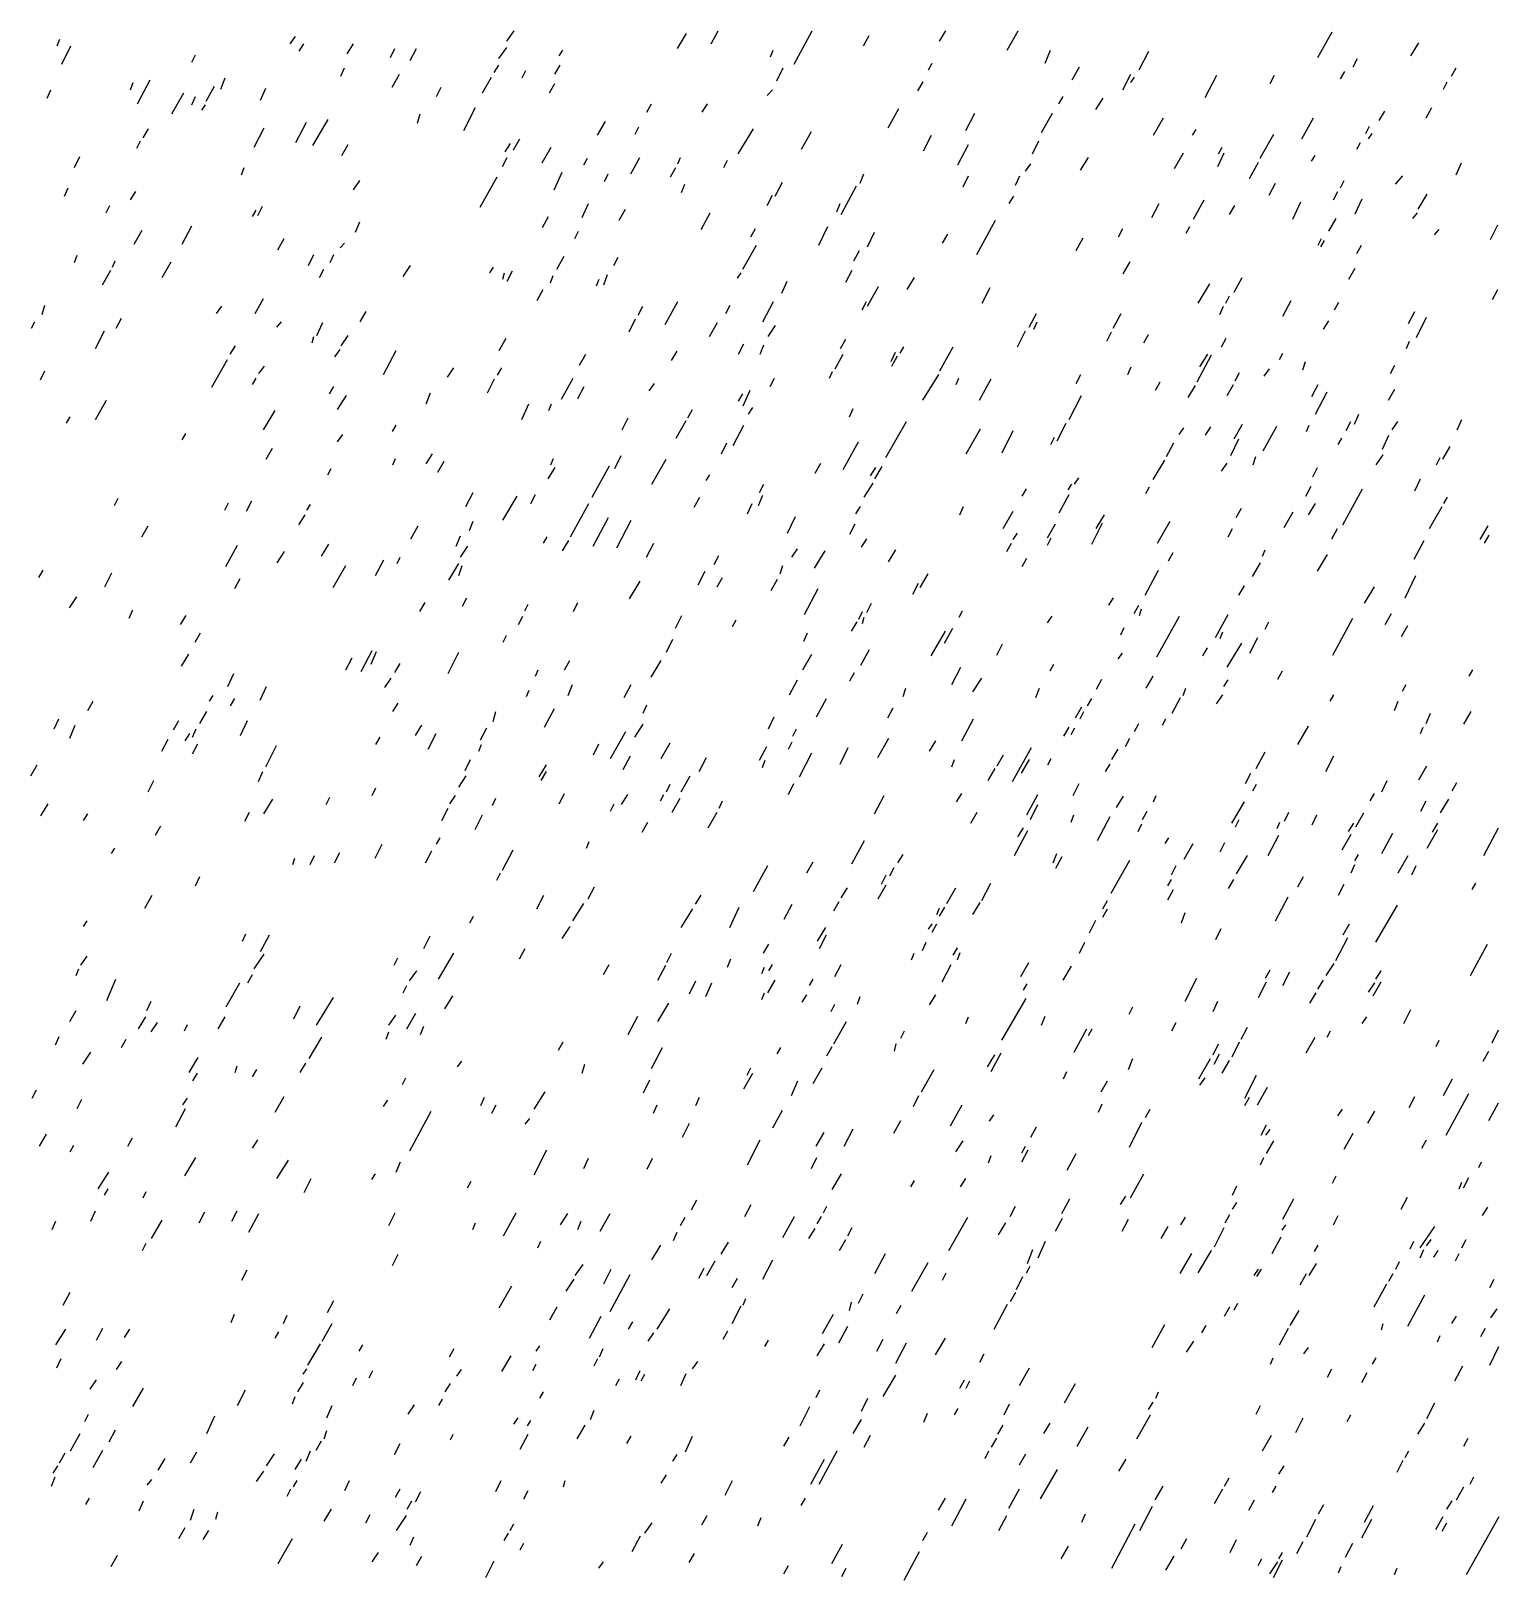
# Model space of a CAD drawing. Extents: x 0 to 599, y 0 to 600.
# Drawn here: x 301.5 to 599.1, y 287.1 to 600.2 of the extents above; entities that cross this region are included whole.
import ezdxf

# ---------------------------------------------------------------- set-up
doc = ezdxf.new("R2010")
doc.units = 0
doc.header["$MEASUREMENT"] = 0
doc.layers.add('SKARN_FSET3', color=34, linetype='CONTINUOUS')

msp = doc.modelspace()

# ---------------------------------------------------------------- linework, layer by layer
at = {"layer": 'SKARN_FSET3'}
for p, q in [((306.84, 597.19), (307.38, 598.5)), ((354.06, 597.57), (355.16, 599.06)), ((397.99, 598.13), (399.45, 600.19)), ((432.59, 596.63), (434.42, 599.63)), ((439.36, 597.57), (440.82, 600.19)), ((456.21, 593.45), (459.86, 600.19)), ((470.3, 597.19), (471.39, 599.25)), ((485.67, 598.13), (486.95, 600.19)), ((499.4, 596.26), (501.59, 600.19)), ((562.37, 594.76), (565.3, 600)), ((307.76, 593.45), (309.58, 597.19)), ((334.11, 593.82), (334.84, 595.32)), ((355.89, 596.07), (356.81, 597.57)), ((365.6, 595.51), (366.87, 597.57)), ((374.38, 594.76), (375.3, 596.63)), ((378.41, 594.2), (379.69, 596.63)), ((396.35, 594.57), (397.99, 596.82)), ((408.61, 595.13), (409.34, 596.26)), ((451.45, 594.95), (451.99, 596.26)), ((507.09, 593.64), (508.19, 596.26)), ((526.13, 592.32), (528.14, 596.07)), ((581.23, 595.13), (582.87, 597.75)), ((364.32, 591.01), (365.05, 592.7)), ((395.44, 591.76), (396.35, 593.26)), ((401.11, 590.64), (401.84, 592.14)), ((407.7, 591.39), (408.8, 593.26)), ((452.73, 590.08), (454.01, 592.7)), ((483.48, 592.32), (484.21, 593.64)), ((512.59, 590.27), (514.05, 592.89)), ((566.95, 590.45), (567.87, 591.95)), ((569.51, 592.89), (570.43, 594.57)), ((589.47, 591.01), (590.38, 592.7)), ((321.67, 588.21), (322.22, 589.7)), ((323.14, 585.4), (325.7, 590.27)), ((337.05, 585.96), (338.69, 588.95)), ((339.98, 588.39), (340.89, 590.64)), ((374.76, 588.77), (376.22, 591.39)), ((383.73, 586.9), (384.64, 588.77)), ((393.06, 587.64), (394.89, 590.83)), ((406.61, 587.64), (407.7, 589.52)), ((481.29, 588.02), (482.39, 589.89)), ((522.84, 588.21), (524.49, 591.39)), ((524.49, 589.7), (525.22, 590.83)), ((539.5, 586.71), (541.87, 591.2)), ((552.68, 589.52), (553.59, 591.2)), ((587.82, 588.39), (588.55, 589.89)), ((304.83, 586.52), (305.56, 588.21)), ((330.1, 583.34), (332.47, 587.64)), ((334.12, 585.21), (334.85, 586.9)), ((348.03, 586.15), (349.13, 588.58)), ((450.72, 587.08), (451.82, 588.21)), ((509.85, 585.4), (510.76, 586.9)), ((517.35, 584.27), (518.82, 586.52)), ((336.14, 584.09), (336.87, 585.21)), ((379.89, 581.47), (380.44, 583.34)), ((389.23, 579.97), (391.6, 584.65)), ((426.38, 583.71), (427.29, 585.4)), ((437.55, 583.71), (438.64, 585.4)), ((475.26, 580.53), (477.45, 584.46)), ((491, 579.97), (492.83, 583.53)), ((506.38, 579.59), (508.57, 583.53)), ((529.07, 579.03), (531.08, 582.59)), ((559.09, 578.28), (561.47, 582.59)), ((574.83, 582.03), (575.93, 583.9)), ((584.35, 582.59), (585.45, 584.65)), ((324.24, 578.47), (325.34, 580.34)), ((346.76, 576.6), (348.77, 580.53)), ((355.18, 577.54), (357.37, 581.65)), ((358.66, 576.97), (361.77, 582.22)), ((416.32, 579.03), (417.96, 581.84)), ((424, 579.22), (424.74, 580.72)), ((444.88, 575.29), (447.98, 580.34)), ((457.69, 576.22), (459.7, 579.78)), ((536.95, 579.03), (537.68, 580.16)), ((572.09, 579.41), (572.82, 580.9)), ((572.64, 578.28), (573.37, 579.41)), ((322.97, 576.41), (323.7, 577.91)), ((364.52, 574.91), (365.8, 577.16)), ((397.65, 575.66), (398.75, 577.35)), ((399.3, 576.04), (400.58, 578.28)), ((405.16, 573.42), (406.98, 576.6)), ((482.4, 575.85), (484.04, 579.03)), ((489.36, 573.04), (491.55, 577.16)), ((504.55, 575.29), (505.83, 577.91)), ((542.26, 575.29), (542.99, 576.6)), ((550.68, 574.35), (553.42, 579.22)), ((570.26, 576.22), (570.99, 577.54)), ((310.34, 572.48), (311.44, 574.73)), ((397.1, 572.67), (398.02, 574.54)), ((413.58, 573.04), (414.31, 574.35)), ((423.1, 571.17), (424.93, 574.54)), ((432.61, 573.23), (433.16, 574.54)), ((441.95, 572.48), (442.68, 573.98)), ((503.09, 571.73), (504.19, 573.23)), ((514.25, 571.92), (515.9, 574.54)), ((533.29, 572.29), (535.12, 575.48)), ((542.08, 572.67), (543.36, 575.48)), ((548.49, 570.23), (550.31, 573.6)), ((561.11, 573.79), (561.84, 574.91)), ((590.4, 570.98), (591.5, 573.42)), ((344.21, 570.98), (344.75, 572.48)), ((366.91, 567.99), (368.19, 569.86)), ((392.54, 564.43), (396.01, 570.61)), ((407.54, 567.99), (409.19, 571.54)), ((417.79, 569.67), (418.52, 571.17)), ((431.15, 570.61), (432.25, 572.48)), ((469.59, 569.3), (470.32, 571.17)), ((490.46, 568.55), (491.56, 570.8)), ((501.08, 568.92), (501.99, 570.8)), ((566.98, 568.36), (567.71, 569.86)), ((578.14, 569.11), (579.6, 570.8)), ((308.33, 566.68), (309.06, 568.36)), ((321.7, 565.93), (322.79, 567.61)), ((433.35, 567.43), (434.08, 569.11)), ((450.74, 564.81), (451.84, 566.86)), ((452.39, 566.68), (453.85, 569.49)), ((465.76, 562.93), (468.86, 568.74)), ((552.52, 566.86), (553.8, 569.3)), ((565.51, 565.93), (566.43, 567.61)), ((582.72, 564.06), (584.55, 567.05)), ((316.76, 563.31), (317.49, 564.81)), ((346.41, 562.56), (347.14, 563.87)), ((347.51, 562.75), (348.42, 564.62)), ((413.22, 562.37), (414.5, 565.18)), ((420.73, 561.81), (422.01, 564.06)), ((464.84, 563.49), (465.57, 565.18)), ((499.8, 565.18), (500.71, 566.68)), ((528.73, 562.37), (530.19, 565.18)), ((537.15, 562), (539.34, 565.93)), ((544.47, 562.93), (545.56, 564.81)), ((557.28, 562), (558.93, 565.55)), ((569.91, 563.12), (571.37, 566.12)), ((332.14, 556.94), (334.15, 560.69)), ((367.28, 559.38), (368.19, 561.44)), ((405.17, 560.31), (406.45, 562.56)), ((437.39, 559.94), (439.21, 563.31)), ((461.19, 556.76), (463.01, 560.5)), ((493.22, 554.88), (497.06, 561.81)), ((535.68, 559.19), (536.42, 560.5)), ((564.61, 559.56), (566.07, 562.18)), ((581.63, 562.18), (582.54, 563.31)), ((597.37, 557.88), (598.83, 560.87)), ((322.44, 556.94), (324.08, 559.75)), ((351.54, 555.82), (352.82, 558.07)), ((411.76, 558.07), (412.49, 559.56)), ((447.46, 558.44), (448.37, 560.12)), ((471.07, 556.38), (472.53, 559.38)), ((486.26, 557.13), (487.36, 559)), ((513.36, 555.63), (514.82, 558.25)), ((521.96, 558.44), (522.87, 560.12)), ((562.41, 556.76), (563.14, 558.07)), ((562.96, 556.38), (563.69, 557.69)), ((586.02, 558.81), (586.94, 559.94)), ((310.36, 553.2), (310.91, 554.7)), ((357.77, 552.64), (358.87, 554.88)), ((362.16, 553.2), (362.89, 554.88)), ((364.17, 556.19), (365.09, 557.13)), ((408.11, 551.89), (409.57, 554.51)), ((419.64, 552.64), (420.55, 554.32)), ((445.82, 551.89), (448.56, 556.76)), ((468.33, 553.57), (469.43, 555.63)), ((570.29, 555.07), (571.2, 556.76)), ((316.04, 548.71), (317.68, 551.7)), ((318.05, 552.26), (318.6, 553.57)), ((328.12, 550.2), (329.95, 553.39)), ((359.97, 550.2), (360.88, 551.89)), ((376.99, 550.39), (378.45, 552.64)), ((394.56, 551.14), (395.29, 552.26)), ((397.13, 549.83), (397.49, 551.14)), ((398.04, 549.45), (399.14, 551.51)), ((444.72, 550.02), (445.45, 551.14)), ((466.69, 549.27), (467.97, 551.7)), ((522.88, 550.95), (524.34, 553.39)), ((568.64, 549.83), (569.92, 552.07)), ((406.83, 549.08), (407.38, 550.58)), ((416.17, 548.52), (416.71, 549.83)), ((417.63, 548.71), (418.36, 550.76)), ((453.69, 547.02), (454.79, 549.45)), ((471.08, 544.4), (473.28, 548.33)), ((479.14, 547.77), (480.6, 550.2)), ((494.33, 544.96), (495.98, 548.14)), ((538.08, 544.96), (540.45, 548.89)), ((545.4, 547.21), (547.04, 550.2)), ((346.98, 542.9), (348.62, 545.9)), ((404.09, 545.52), (405.37, 547.77)), ((430.09, 540.66), (432.64, 545.34)), ((449.85, 541.22), (452.05, 545.34)), ((469.99, 543.65), (470.9, 545.34)), ((543.75, 544.96), (544.48, 546.46)), ((555.29, 542.34), (556.93, 545.52)), ((565.72, 543.65), (566.63, 545.15)), ((597.75, 545.71), (598.85, 547.77)), ((303.78, 542.71), (304.33, 544.59)), ((318.79, 539.91), (319.89, 541.97)), ((339.11, 542.9), (340.21, 544.4)), ((368.22, 541.22), (369.49, 543.28)), ((422.77, 539.16), (424.04, 541.78)), ((424.59, 542.53), (425.51, 544.4)), ((442.35, 542.9), (443.26, 544.59)), ((503.85, 540.09), (505.32, 542.9)), ((520.88, 539.91), (522.52, 542.9)), ((542.47, 542.71), (543.21, 544.4)), ((580.73, 540.84), (582.01, 543.28)), ((582.38, 538.03), (584.39, 542.15)), ((301.59, 539.91), (302.32, 541.22)), ((314.59, 535.79), (316.42, 539.34)), ((351.38, 540.09), (352.29, 541.22)), ((359.43, 538.41), (360.71, 541.03)), ((439.06, 538.22), (440.7, 541.03)), ((450.96, 538.22), (452.42, 540.47)), ((501.48, 536.16), (503.12, 539.34)), ((504.77, 539.72), (505.5, 541.22)), ((519.6, 537.29), (520.51, 539.16)), ((527.1, 536.91), (528.02, 538.6)), ((563.53, 539.72), (564.62, 541.4)), ((341.86, 534.66), (342.96, 536.35)), ((358.52, 536.91), (358.88, 538.22)), ((363.1, 534.1), (364.19, 535.6)), ((364.38, 536.35), (365.84, 538.41)), ((372.99, 530.55), (375.54, 535.41)), ((396.41, 535.41), (397.87, 537.85)), ((444.92, 534.66), (446.02, 536.72)), ((449.31, 534.66), (450.04, 536.54)), ((465.6, 535.79), (466.7, 537.66)), ((477.68, 534.85), (478.42, 536.16)), ((485.74, 531.29), (488.48, 536.16)), ((542.85, 536.16), (543.76, 537.85)), ((580.37, 535.79), (580.92, 537.29)), ((338.21, 527.93), (341.32, 533.54)), ((412.71, 532.42), (413.98, 534.66)), ((431.38, 533.35), (432.47, 535.23)), ((464.51, 531.67), (466.15, 534.66)), ((475.86, 533.17), (476.77, 535.04)), ((476.04, 532.23), (477.14, 534.29)), ((537.91, 529.05), (540.84, 534.48)), ((538.46, 532.04), (540.1, 534.66)), ((554.57, 533.54), (555.3, 534.85)), ((559.33, 531.48), (559.87, 533.17)), ((577.08, 530.73), (578, 532.42)), ((303.43, 529.42), (304.34, 531.29)), ((346.45, 528.49), (347.18, 529.8)), ((347.73, 530.73), (348.82, 532.23)), ((385.98, 529.98), (387.26, 531.86)), ((394.04, 526.8), (395.5, 529.61)), ((396.05, 530.36), (396.96, 531.86)), ((409.05, 525.49), (411.43, 529.8)), ((451.33, 528.11), (452.25, 529.8)), ((463.41, 529.8), (463.96, 531.11)), ((482.27, 525.3), (485.56, 530.55)), ((489.04, 528.49), (489.59, 529.8)), ((493.8, 525.3), (496.18, 529.61)), ((513.39, 528.67), (514.3, 530.55)), ((523.82, 530.55), (524.55, 532.04)), ((545.6, 529.24), (546.51, 530.92)), ((551.46, 530.17), (552.55, 531.67)), ((362.01, 526.61), (362.92, 528.11)), ((363.66, 523.43), (365.49, 526.24)), ((381.6, 524.56), (382.51, 526.8)), ((412.35, 525.68), (413.62, 528.11)), ((426.81, 527.18), (427.9, 528.67)), ((444.93, 525.12), (445.84, 526.61)), ((445.85, 524.18), (447.31, 527.36)), ((511.93, 521.37), (514.49, 526.24)), ((529.49, 527.36), (530.41, 529.05)), ((536.09, 525.87), (537.55, 528.3)), ((543.96, 526.24), (545.24, 528.49)), ((561.16, 526.05), (562.44, 528.49)), ((561.9, 522.5), (564.27, 526.99)), ((576.72, 525.3), (578, 527.55)), ((314.6, 521.37), (316.8, 525.3)), ((348.65, 519.31), (351.03, 523.25)), ((401, 521.37), (402.46, 524.56)), ((406.49, 523.25), (407.04, 524.56)), ((434.68, 521.75), (435.6, 523.43)), ((446.95, 522.5), (447.86, 523.81)), ((467.45, 521.93), (468.18, 523.62)), ((308.75, 520.62), (309.48, 521.93)), ((374.83, 518.94), (375.56, 520.25)), ((421.32, 519.31), (422.6, 521.75)), ((432.31, 517.63), (434.32, 521.19)), ((443.84, 516.13), (446.03, 520.25)), ((474.78, 513.7), (478.98, 521)), ((509.55, 517.07), (511.38, 520.62)), ((539.57, 518.19), (540.67, 519.88)), ((545.43, 517.44), (547.07, 520.44)), ((551.29, 515.01), (554.03, 520.06)), ((560.07, 518.94), (560.62, 520.25)), ((568.13, 519.13), (569.04, 521)), ((569.77, 520.44), (570.69, 522.5)), ((577.46, 519.31), (578.56, 521)), ((590.64, 519.31), (591.55, 521.37)), ((332.18, 517.25), (332.91, 518.56)), ((363.66, 516.88), (364.76, 518.38)), ((441.46, 514.45), (442.56, 516.69)), ((466.18, 511.26), (469.28, 516.88)), ((491.07, 514.45), (493.99, 519.5)), ((498.39, 514.63), (500.58, 519.13)), ((508.27, 516.32), (509, 517.82)), ((531.71, 513.88), (533.17, 516.69)), ((534.26, 518.38), (535.18, 519.69)), ((544.7, 514.07), (546.35, 517.44)), ((566.48, 516.32), (567.21, 517.63)), ((575.45, 515.38), (576.73, 518.19)), ((349.21, 513.32), (350.49, 515.57)), ((374.84, 512.2), (375.38, 513.51)), ((381.61, 512.39), (382.89, 514.45)), ((406.87, 512.2), (407.42, 513.51)), ((419.87, 511.45), (421.14, 514.07)), ((549.28, 512.2), (549.83, 513.88)), ((574.17, 512.2), (575.64, 514.26)), ((586.44, 512.2), (587.17, 513.7)), ((587.72, 513.32), (589.18, 515.94)), ((361.66, 510.14), (362.39, 511.45)), ((383.99, 510.7), (385.27, 512.95)), ((406.32, 509.39), (407.78, 511.64)), ((415.3, 505.65), (418.77, 512.01)), ((427.37, 508.27), (430.3, 513.32)), ((460.5, 510.51), (461.6, 512.57)), ((471.67, 509.95), (472.77, 511.64)), ((472.59, 509.39), (474.05, 511.83)), ((528.96, 509.2), (531.34, 513.14)), ((542.87, 510.89), (543.97, 512.57)), ((561.36, 509.77), (562.28, 511.64)), ((438.36, 509.02), (439.09, 510.14)), ((449.16, 506.58), (450.07, 508.27)), ((470.39, 505.65), (472.22, 508.46)), ((502.43, 505.83), (503.34, 507.33)), ((511.76, 507.15), (512.49, 508.27)), ((513.04, 508.27), (513.95, 509.58)), ((527.5, 506.4), (528.23, 507.71)), ((559.9, 505.83), (561, 507.89)), ((567.41, 500.03), (571.43, 507.33)), ((582.05, 506.96), (583.15, 509.39)), ((318.47, 503.96), (319.2, 505.46)), ((340.8, 503.03), (341.53, 504.52)), ((345.19, 502.84), (346.29, 504.9)), ((357.46, 503.03), (358.19, 504.15)), ((389.67, 503.78), (391.13, 506.58)), ((397.18, 500.97), (400.1, 505.83)), ((402.85, 504.34), (403.76, 506.21)), ((410.91, 497.6), (414.57, 504.34)), ((435.98, 503.59), (437.08, 505.65)), ((446.78, 502.28), (447.7, 504.34)), ((448.98, 503.96), (449.89, 506.02)), ((509.93, 502.46), (511.94, 506.21)), ((560.46, 502.09), (561.92, 504.34)), ((587.91, 504.34), (588.64, 505.65)), ((355.81, 500.03), (357.09, 502.09)), ((415.49, 495.73), (418.6, 501.53)), ((454.84, 498.35), (456.49, 501.72)), ((468.75, 502.28), (469.66, 503.78)), ((489.8, 502.09), (490.53, 503.78)), ((498.59, 499.28), (500.6, 502.84)), ((517.44, 499.28), (519.09, 502.09)), ((545.81, 501.53), (546.91, 503.4)), ((555.52, 499.47), (557.34, 502.65)), ((584.99, 499.28), (587.55, 503.78)), ((323.96, 497.6), (325.24, 499.84)), ((378.51, 497.22), (379.97, 499.84)), ((390.41, 498.91), (391.14, 500.78)), ((420.25, 495.35), (423.17, 500.97)), ((467.47, 498.16), (468.57, 500.22)), ((500.61, 497.04), (501.52, 498.35)), ((507.56, 497.41), (509.2, 500.22)), ((516.53, 496.1), (518.72, 500.41)), ((529.89, 496.29), (532.45, 500.78)), ((544.17, 497.6), (545.08, 499.28)), ((565.22, 497.22), (566.32, 499.28)), ((595.24, 497.04), (596.88, 499.84)), ((596.16, 496.29), (597.07, 497.97)), ((340.99, 491.61), (343.37, 495.91)), ((360.39, 493.67), (361.86, 496.1)), ((387.67, 495.73), (388.58, 497.78)), ((388.58, 493.48), (390.05, 495.73)), ((405.42, 496.29), (406.15, 497.6)), ((409.27, 494.79), (410.55, 496.85)), ((426.29, 493.48), (427.75, 496.29)), ((455.76, 493.48), (456.86, 495.16)), ((460.34, 491.23), (462.53, 494.79)), ((469.85, 495.54), (470.95, 497.22)), ((475.35, 492.54), (476.81, 494.98)), ((499.33, 494.6), (500.24, 496.29)), ((507.56, 495.91), (508.29, 497.41)), ((551.13, 493.67), (551.68, 494.98)), ((581.88, 493.1), (583.89, 496.85)), ((351.43, 492.36), (352.89, 494.6)), ((362.78, 487.3), (365.34, 491.79)), ((371.38, 489.73), (373.03, 492.92)), ((375.77, 492.17), (376.32, 493.48)), ((386.21, 488.8), (388.22, 492.17)), ((388.22, 489.73), (388.95, 491.79)), ((440.02, 491.98), (440.93, 493.85)), ((453.39, 490.11), (453.93, 491.79)), ((502.44, 491.61), (503.35, 493.29)), ((532.09, 492.73), (533.01, 494.42)), ((549.12, 489.55), (550.76, 492.36)), ((562.3, 490.67), (564.31, 494.04)), ((303.11, 489.36), (304.02, 490.86)), ((316.47, 487.49), (317.93, 490.3)), ((342.83, 487.11), (343.92, 489.17)), ((422.82, 485.05), (425.02, 488.61)), ((436.73, 487.86), (438.19, 490.67)), ((440.58, 487.49), (441.67, 489.36)), ((451.56, 486.74), (452.84, 488.99)), ((481.76, 487.3), (483.41, 490.11)), ((527.34, 485.8), (530.08, 490.86)), ((580.06, 485.24), (582.25, 489.73)), ((309.34, 483.18), (310.8, 485.43)), ((458.34, 481.87), (461.08, 487.11)), ((480.3, 485.99), (481.39, 488.24)), ((546.38, 485.8), (547.47, 487.68)), ((571.82, 484.12), (573.83, 487.49)), ((321.42, 481.12), (322.15, 482.81)), ((380.36, 482.43), (381.45, 484.31)), ((388.96, 483.56), (389.87, 485.24)), ((401.59, 482.62), (402.32, 483.93)), ((411.48, 482.43), (412.39, 484.31)), ((469.32, 480.94), (470.05, 482.43)), ((470.97, 482.25), (471.88, 484.12)), ((489.64, 481.31), (490.37, 482.62)), ((520.02, 483.74), (520.94, 485.24)), ((525.15, 482.06), (526.06, 483.74)), ((526.25, 481.68), (526.61, 483)), ((331.85, 479.81), (332.95, 481.68)), ((400.31, 479.81), (401.23, 481.5)), ((432.16, 479.06), (433.44, 481.68)), ((443.7, 479.44), (444.43, 480.75)), ((467.86, 478.5), (468.96, 480.37)), ((470.05, 480), (470.42, 481.31)), ((486.72, 476.07), (488.36, 479.06)), ((507.58, 480.19), (508.49, 481.5)), ((522.41, 477.75), (523.14, 479.25)), ((529.73, 473.26), (534.3, 481.5)), ((541.63, 477.19), (544.19, 481.87)), ((551.69, 478.88), (552.42, 480.37)), ((565.43, 473.64), (569.45, 481.12)), ((576.04, 479.81), (577.32, 482.06)), ((579.34, 477.38), (580.61, 479.63)), ((334.79, 476.26), (335.88, 478.13)), ((397.21, 476.26), (397.94, 477.57)), ((430.34, 474.2), (431.62, 476.82)), ((458.16, 476.44), (458.89, 478.13)), ((483.97, 473.45), (486.9, 478.5)), ((542.54, 477), (543.09, 478.32)), ((544.01, 471.2), (546.94, 476.07)), ((548.59, 474.01), (550.23, 477.19)), ((332.05, 471.39), (333.51, 473.82)), ((365.36, 470.64), (366.64, 473.07)), ((368.47, 470.27), (370.67, 474.57)), ((370.49, 471.76), (371.58, 474.38)), ((386.05, 469.89), (388.24, 474.2)), ((457.98, 470.64), (459.81, 473.82)), ((469.7, 471.58), (471.52, 474.76)), ((497.33, 473.64), (498.43, 475.88)), ((521.86, 472.89), (522.78, 474.01)), ((539.07, 473.45), (539.98, 475.13)), ((341.39, 467.27), (342.66, 469.89)), ((375.25, 470.08), (376.34, 471.95)), ((403.8, 469.33), (404.35, 470.64)), ((409.66, 470.64), (410.75, 472.51)), ((427.23, 469.14), (429.24, 472.51)), ((467.5, 468.39), (468.42, 470.08)), ((488.19, 467.64), (490.02, 471.2)), ((508.14, 470.45), (508.87, 471.76)), ((554.27, 468.77), (555.18, 470.45)), ((593.07, 469.33), (593.8, 470.64)), ((347.98, 464.46), (349.26, 467.27)), ((373.24, 467.08), (374.52, 468.95)), ((410.4, 465.4), (411.31, 467.64)), ((421.75, 465.02), (423.21, 467.64)), ((455.24, 465.59), (456.89, 468.58)), ((478.31, 465.21), (478.85, 466.9)), ((492.4, 466.15), (494.23, 468.95)), ((505.21, 465.02), (505.95, 466.9)), ((517.48, 466.71), (518.57, 468.77)), ((527.54, 466.9), (529.01, 469.33)), ((535.05, 465.4), (535.6, 466.9)), ((543.29, 467.27), (544.2, 468.58)), ((579.53, 466.33), (580.26, 467.64)), ((313.02, 462.4), (314.11, 464.27)), ((337.73, 464.27), (338.46, 465.4)), ((341.94, 463.34), (342.85, 464.84)), ((374.89, 462.22), (375.98, 463.9)), ((401.98, 465.21), (402.52, 466.52)), ((425.59, 461.84), (426.32, 463.53)), ((460.74, 461.09), (462.75, 464.84)), ((515.65, 463.34), (516.56, 464.84)), ((532.86, 461.84), (534.5, 465.02)), ((541.83, 463.71), (543.11, 465.59)), ((564.89, 464.27), (565.62, 465.59)), ((577.89, 462.4), (578.62, 464.27)), ((306.25, 458.66), (307.16, 460.72)), ((330.41, 458.47), (331.51, 460.34)), ((335.72, 459.78), (337.18, 462.22)), ((343.96, 457.35), (345.42, 460.34)), ((395.21, 460.16), (395.76, 462.22)), ((405.64, 459.03), (407.65, 462.78)), ((451.04, 458.66), (452.14, 461.09)), ((475.2, 460.9), (476.3, 462.96)), ((490.21, 456.22), (492.59, 460.72)), ((513.27, 460.9), (514.55, 463.15)), ((514.19, 460.72), (514.92, 462.22)), ((530.85, 459.41), (531.58, 460.72)), ((584.3, 459.78), (585.21, 461.84)), ((591.98, 459.59), (593.45, 462.22)), ((309.36, 456.79), (310.46, 459.41)), ((332.79, 456.22), (333.71, 457.72)), ((334.26, 456.97), (334.99, 458.66)), ((379.47, 457.35), (380.75, 459.41)), ((382.04, 454.54), (383.68, 457.72)), ((392.65, 456.41), (393.93, 458.85)), ((419.01, 452.67), (422.12, 458.1)), ((423.95, 456.97), (425.6, 459.59)), ((455.98, 457.16), (456.71, 458.66)), ((510.9, 457.16), (511.99, 459.03)), ((512.36, 457.54), (513.09, 458.85)), ((525.17, 458.1), (526.09, 459.78)), ((558.31, 455.48), (560.5, 459.22)), ((583.2, 457.72), (583.75, 459.03)), ((328.04, 454.17), (329.32, 456.6)), ((334.26, 453.6), (335.36, 455.66)), ((349.09, 450.98), (351.28, 455.29)), ((371.42, 455.48), (372.33, 456.97)), ((392.29, 454.17), (392.83, 455.48)), ((415.53, 453.42), (416.63, 455.66)), ((429.26, 452.67), (431.09, 455.85)), ((449.22, 452.29), (450.68, 455.1)), ((455.07, 454.54), (455.8, 456.04)), ((465.51, 451.54), (467.15, 454.91)), ((473.19, 452.85), (475.39, 456.79)), ((483.63, 454.17), (484.91, 456.22)), ((500.47, 447.99), (504.31, 454.91)), ((520.6, 452.48), (521.88, 454.54)), ((523.35, 455.1), (524.26, 456.79)), ((301.5, 449.11), (302.78, 451.36)), ((389.54, 450.23), (390.64, 452.48)), ((404.56, 448.92), (406.02, 451.36)), ((421.58, 450.42), (423.04, 453.23)), ((436.95, 450.05), (438.42, 452.85)), ((449.77, 450.8), (450.31, 452.29)), ((457.27, 448.92), (459.83, 453.79)), ((488.21, 450.98), (488.75, 452.48)), ((497.36, 451.17), (498.64, 453.42)), ((502.3, 449.67), (503.95, 452.48)), ((507.61, 451.36), (508.34, 452.67)), ((519.33, 450.05), (520.24, 451.54)), ((549.89, 450.61), (551.72, 453.98)), ((563.99, 450.05), (565.63, 453.23)), ((582.84, 448.36), (584.49, 451.17)), ((325.3, 445.93), (326.4, 448.17)), ((347.63, 447.99), (348.54, 450.05)), ((388.27, 446.86), (389.73, 449.11)), ((404.92, 448.17), (406.02, 450.05)), ((433.3, 445.93), (435.12, 449.11)), ((495.53, 448.17), (496.99, 450.61)), ((547.7, 447.61), (548.8, 449.67)), ((575.34, 445.93), (576.44, 448.17)), ((589.62, 446.12), (590.53, 447.8)), ((361.36, 443.31), (362.09, 444.81)), ((370.7, 445.18), (371.43, 446.68)), ((386.44, 443.49), (387.54, 445.18)), ((395.04, 443.12), (395.77, 444.62)), ((408.59, 443.49), (409.68, 445.55)), ((421.22, 443.31), (422.5, 445.37)), ((429.09, 444.06), (429.82, 445.37)), ((430.37, 445.93), (431.1, 447.43)), ((431.47, 441.81), (433.12, 444.62)), ((455.08, 445.37), (456.18, 447.61)), ((472.47, 441.44), (474.48, 445.18)), ((489.13, 443.87), (490.23, 445.55)), ((503.41, 441.25), (505.6, 445.37)), ((512.74, 445.18), (514.02, 447.61)), ((521.53, 442.75), (522.99, 444.99)), ((529.03, 443.87), (529.58, 445.18)), ((549.17, 446.12), (549.9, 447.43)), ((572.96, 444.06), (573.88, 445.55)), ((303.52, 441.06), (304.98, 443.49)), ((344.89, 439.94), (345.81, 441.81)), ((348.73, 441.44), (350.56, 444.43)), ((384.8, 440.12), (386.07, 442.56)), ((419.02, 442), (419.75, 443.49)), ((438.8, 438.63), (440.62, 441.81)), ((440.99, 442.56), (441.72, 444.06)), ((492.06, 439.56), (493.34, 441.81)), ((504.14, 440.31), (505.6, 443.31)), ((526.84, 440.31), (527.75, 442)), ((544.96, 439.56), (547.52, 443.87)), ((555.58, 439.94), (556.49, 441.81)), ((570.04, 438.81), (571.69, 441.62)), ((583.22, 442), (584.31, 444.06)), ((587.24, 441.62), (588.89, 444.43)), ((312.13, 440.12), (313.04, 441.44)), ((326.77, 437.13), (327.87, 439)), ((391.57, 438.25), (393.03, 441.25)), ((425.44, 437.69), (426.53, 439.75)), ((501.58, 436.76), (502.68, 438.63)), ((512.38, 439.75), (512.93, 441.25)), ((517.69, 436.01), (520.25, 440.87)), ((525.93, 437.88), (526.66, 439.38)), ((545.7, 438.81), (546.43, 440.31)), ((554.12, 438.44), (554.66, 439.75)), ((561.25, 439.19), (562.17, 441.25)), ((568.58, 437.88), (569.67, 439.56)), ((585.6, 437.69), (586.7, 439.56)), ((596.04, 433.01), (598.96, 438.63)), ((371.26, 432.45), (372.72, 435.26)), ((383.7, 435.26), (384.43, 436.57)), ((414.09, 434.51), (414.64, 435.82)), ((467.91, 431.33), (470.47, 436.01)), ((500.86, 433.01), (503.6, 438.07)), ((531.42, 435.44), (532.15, 436.57)), ((535.27, 432.26), (537.1, 435.44)), ((542.59, 433.76), (543.5, 435.63)), ((552.29, 433.01), (554.48, 437.13)), ((567.3, 434.13), (569.13, 437.32)), ((575.36, 433.39), (577.55, 437.5)), ((584.51, 434.51), (586.7, 438.25)), ((317.81, 433.39), (318.54, 434.51)), ((354.6, 431.14), (354.97, 432.45)), ((358.08, 431.14), (358.99, 433.01)), ((363.02, 431.51), (364.12, 433.57)), ((381.51, 431.51), (382.79, 433.95)), ((397.07, 430.02), (399.26, 434.13)), ((477.24, 431.51), (478.34, 433.2)), ((508.73, 431.51), (509.46, 433.39)), ((509.28, 430.39), (510.56, 432.82)), ((545.89, 429.27), (548.08, 433.01)), ((569.87, 431.89), (570.6, 433.2)), ((578.65, 429.45), (580.66, 433.01)), ((395.97, 427.96), (396.71, 429.45)), ((447.96, 425.71), (450.89, 430.95)), ((458.76, 429.45), (460.04, 431.7)), ((473.95, 427.21), (474.87, 429.08)), ((475.6, 428.89), (476.51, 430.58)), ((520.45, 425.34), (524.29, 432.07)), ((532.71, 429.08), (533.62, 430.95)), ((569.14, 429.45), (569.87, 431.14)), ((581.4, 429.08), (582.31, 430.95)), ((334.84, 426.83), (335.75, 428.71)), ((414.47, 424.21), (415.75, 426.65)), ((465.72, 424.4), (467, 426.46)), ((473.22, 424.21), (474.87, 427.02)), ((487.14, 423.28), (488.96, 426.46)), ((494.28, 423.84), (496.1, 427.39)), ((531.98, 426.83), (532.71, 428.14)), ((531.98, 424.03), (533.08, 426.08)), ((544.24, 426.27), (545.34, 428.14)), ((558.34, 426.65), (559.43, 428.71)), ((566.58, 424.96), (567.67, 427.21)), ((593.67, 426.08), (594.4, 427.39)), ((324.59, 422.34), (326.05, 424.96)), ((404.03, 422.15), (405.5, 424.96)), ((411.36, 419.72), (413.55, 423.28)), ((436.25, 423.09), (437.35, 424.96)), ((454.19, 420.09), (455.84, 423.09)), ((464.26, 421.78), (465.35, 423.65)), ((492.45, 421.03), (493.91, 423.46)), ((518.81, 422.15), (519.72, 423.84)), ((553.77, 419.72), (556.33, 424.59)), ((574.09, 415.41), (578.48, 422.9)), ((312.15, 418.6), (312.88, 419.72)), ((390.49, 419.34), (391.22, 420.66)), ((433.33, 418.41), (435.7, 422.15)), ((443.21, 418.41), (445.04, 422.53)), ((485.13, 421.03), (485.67, 422.34)), ((485.68, 420.66), (486.77, 422.53)), ((516.06, 417.29), (517.34, 419.91)), ((518.81, 420.47), (519.72, 422.15)), ((534.73, 419.34), (535.46, 421.4)), ((344.37, 415.6), (345.1, 417.1)), ((348.03, 413.54), (349.86, 416.91)), ((381.16, 414.1), (382.44, 416.72)), ((409.17, 416.16), (410.81, 418.6)), ((460.97, 415.6), (462.61, 418.41)), ((461.34, 414.1), (462.8, 416.91)), ((483.48, 418.03), (484.21, 419.16)), ((484.21, 417.47), (485.13, 419.16)), ((541.69, 415.98), (542.79, 418.22)), ((567.5, 416.91), (568.78, 419.16)), ((400.57, 412.04), (401.66, 414.1)), ((449.99, 413.17), (451.09, 415.04)), ((482.2, 413.73), (482.94, 415.41)), ((488.43, 412.79), (489.34, 414.29)), ((489.35, 411.86), (489.89, 413.35)), ((514.06, 413.17), (515.15, 415.41)), ((566.04, 411.67), (568.42, 416.35)), ((593.32, 408.67), (596.79, 415.04)), ((311.61, 410.73), (312.89, 412.61)), ((346.75, 409.98), (348.76, 412.98)), ((375.13, 410.73), (375.86, 412.23)), ((384.1, 407.93), (387.2, 413.17)), ((417.59, 408.86), (418.69, 410.92)), ((428.58, 407.74), (430.22, 410.73)), ((430.41, 411.29), (431.32, 413.17)), ((442.67, 410.36), (443.4, 412.04)), ((449.63, 409.05), (450.18, 410.36)), ((451.09, 409.61), (451.82, 410.92)), ((464.45, 408.49), (465.73, 410.92)), ((480.01, 411.86), (480.56, 413.17)), ((486.24, 407.36), (488.07, 410.92)), ((502.16, 408.49), (503.81, 411.29)), ((510.77, 407.74), (512.41, 410.55)), ((564.03, 408.67), (565.68, 411.11)), ((310.69, 408.67), (311.24, 409.98)), ((316.92, 403.62), (318.75, 407.93)), ((341.09, 402.31), (343.83, 407.18)), ((345.48, 407.18), (346.39, 408.86)), ((378.24, 407.55), (379.7, 409.61)), ((434.99, 404.93), (436.27, 407.55)), ((438.28, 404.37), (439.56, 407.18)), ((450.91, 405.12), (452.37, 407.74)), ((459.33, 406.61), (460.06, 407.93)), ((535.48, 403.43), (537.86, 408.11)), ((550.31, 404.18), (551.95, 407.36)), ((551.77, 408.11), (552.68, 409.8)), ((555.25, 406.61), (556.71, 409.42)), ((562.39, 405.87), (563.48, 407.74)), ((572.64, 405.3), (573.92, 407.18)), ((573.56, 404.56), (575.2, 407.36)), ((574.1, 407.93), (575.2, 409.61)), ((359.4, 398.56), (362.87, 404.18)), ((376.96, 405.12), (377.69, 406.61)), ((385.39, 401.93), (387.03, 404.56)), ((449.63, 403.81), (450.18, 405.12)), ((457.87, 403.24), (458.78, 404.74)), ((469.04, 402.87), (469.58, 404.37)), ((483.68, 402.68), (484.96, 404.74)), ((498.33, 395.57), (503.27, 403.99)), ((502.71, 405.68), (503.45, 406.99)), ((560.74, 403.06), (562.02, 405.12)), ((309.42, 399.31), (310.7, 401.56)), ((324.98, 401.56), (325.89, 403.43)), ((354.82, 399.88), (356.1, 402.5)), ((377.7, 397.82), (379.53, 401)), ((428.59, 399.31), (430.78, 403.06)), ((463.73, 401.37), (464.46, 402.87)), ((524.14, 400.81), (524.87, 402.31)), ((541.16, 401.37), (542.07, 403.43)), ((579.78, 398.94), (581.25, 401.75)), ((323.34, 397.82), (324.8, 400.25)), ((325.9, 397.25), (327.18, 399.13)), ((332.67, 397.44), (333.22, 398.75)), ((339.44, 397.82), (340.91, 400.25)), ((374.04, 398.56), (375.5, 400.62)), ((380.45, 396.69), (381.18, 398.38)), ((422.55, 396.69), (424.56, 400.44)), ((464.29, 394.82), (466.84, 399.31)), ((491.01, 398.94), (491.55, 400.25)), ((506.38, 398.56), (507.11, 400.44)), ((512.98, 393.14), (515.54, 397.82)), ((515.9, 396.51), (516.63, 397.82)), ((532.74, 397.44), (533.66, 399.13)), ((546.84, 395.76), (548.12, 398.19)), ((571.36, 398.94), (572.28, 400.25)), ((306.5, 394.63), (307.23, 396.32)), ((319.86, 394.07), (320.78, 395.76)), ((357.94, 391.83), (360.5, 396.13)), ((373.49, 395.76), (374.04, 397.25)), ((408.46, 393.51), (409.37, 395.2)), ((476.55, 393.32), (476.92, 394.82)), ((477.83, 395.94), (478.56, 397.44)), ((541.17, 392.57), (542.26, 394.82)), ((545.01, 392.2), (546.47, 395.2)), ((560.02, 392.95), (561.85, 396.13)), ((564.23, 396.13), (564.96, 397.44)), ((586.38, 394.26), (586.93, 395.57)), ((597.73, 395.01), (599.01, 397.63)), ((312, 390.7), (313.64, 393.14)), ((333.6, 389.02), (335.42, 392.01)), ((427.32, 389.77), (429.51, 394.07)), ((452.76, 392.76), (453.49, 394.07)), ((462.82, 392.39), (463.92, 394.26)), ((495.41, 390.14), (496.87, 392.57)), ((496.14, 389.2), (498.15, 392.95)), ((523.96, 389.58), (524.88, 391.83)), ((538.24, 387.71), (540.62, 391.83)), ((541.35, 390.7), (542.45, 392.76)), ((543, 388.83), (544.46, 391.45)), ((595.9, 391.26), (597, 393.32)), ((334.33, 387.33), (335.24, 388.83)), ((342.93, 389.02), (343.3, 390.33)), ((346.41, 388.08), (347.32, 389.58)), ((356.11, 389.02), (357.21, 390.89)), ((387.96, 390.14), (388.87, 391.26)), ((413.22, 388.83), (413.77, 390.7)), ((445.99, 385.65), (447.82, 388.83)), ((446.72, 388.46), (447.45, 389.95)), ((460.08, 386.77), (461.91, 389.95)), ((482.05, 385.09), (484.61, 389.58)), ((510.79, 387.71), (511.52, 389.2)), ((547.58, 383.78), (549.96, 388.46)), ((301.75, 383.78), (302.67, 385.46)), ((376.8, 386.58), (377.53, 387.89)), ((425.67, 384.9), (426.95, 387.52)), ((455.69, 384.34), (456.97, 387.33)), ((518.48, 385.09), (519.76, 387.33)), ((538.43, 386.4), (539.53, 387.89)), ((550.15, 382.46), (552.16, 386.02)), ((587.85, 384.34), (589.68, 387.71)), ((310.91, 381.72), (311.82, 383.59)), ((332.32, 382.46), (333.24, 383.78)), ((350.99, 380.97), (352.82, 384.15)), ((372.96, 382.09), (373.87, 383.4)), ((392.73, 382.28), (393.46, 383.96)), ((394.93, 380.78), (395.84, 382.46)), ((403.53, 381.53), (405.72, 385.09)), ((427.69, 380.78), (428.42, 382.46)), ((436.29, 382.28), (437.02, 383.96)), ((480.41, 382.09), (481.5, 384.34)), ((487.92, 378.16), (490.29, 382.46)), ((517.93, 380.97), (518.66, 382.65)), ((547.59, 382.28), (548.5, 383.96)), ((580.9, 381.9), (582, 384.15)), ((588.41, 376.29), (592.98, 384.71)), ((597.01, 379.28), (599.02, 382.84)), ((330.86, 377.97), (332.87, 381.72)), ((378.28, 373.1), (382.66, 381.15)), ((401.7, 378.53), (402.62, 379.66)), ((451.86, 377.78), (453.87, 381.34)), ((476.39, 376.66), (477.85, 379.28)), ((495.79, 379.1), (496.7, 380.41)), ((524.16, 373.85), (526.72, 378.91)), ((527.45, 379.84), (528.37, 381.53)), ((566.44, 380.22), (567.36, 381.53)), ((572.48, 378.72), (573.95, 381.15)), ((303.23, 374.04), (304.69, 376.47)), ((433.55, 375.91), (435.02, 378.72)), ((460.65, 374.04), (462.29, 376.85)), ((466.32, 374.04), (468.15, 377.6)), ((504.21, 375.91), (505.31, 377.97)), ((550.89, 376.29), (551.98, 378.35)), ((551.8, 376.29), (552.72, 377.41)), ((567.73, 373.48), (569.56, 376.66)), ((309.45, 372.92), (310.18, 374.23)), ((321.16, 374.04), (322.08, 375.73)), ((346.43, 373.67), (347.52, 375.35)), ((403.54, 368.24), (406.1, 373.29)), ((446.74, 370.3), (449.3, 375.35)), ((489.02, 372.92), (490.48, 375.16)), ((502.38, 372.73), (503.11, 374.04)), ((502.39, 370.86), (503.66, 373.29)), ((551.99, 372.54), (553.45, 375.16)), ((583.47, 373.67), (584.39, 375.35)), ((332.7, 368.05), (334.9, 371.79)), ((351.37, 367.49), (353.75, 371.23)), ((375.54, 368.8), (376.45, 370.86)), ((413.61, 369.55), (414.52, 371.61)), ((426.42, 369.36), (427.52, 371.61)), ((459.74, 369.55), (460.83, 371.79)), ((495.61, 370.67), (496.16, 372.17)), ((511.54, 369.17), (513.37, 372.54)), ((550.71, 370.3), (551.44, 371.79)), ((595.01, 369.73), (595.56, 370.86)), ((315.13, 365.43), (317.33, 368.8)), ((356.87, 364.68), (358.33, 367.49)), ((370.59, 367.3), (371.33, 368.42)), ((390, 365.62), (390.73, 366.93)), ((463.95, 365.24), (465.78, 368.42)), ((479.88, 365.8), (480.61, 367.11)), ((489.94, 365.8), (491.04, 367.49)), ((524.36, 363.56), (527.1, 368.42)), ((565.36, 366.55), (566.09, 368.05)), ((590.99, 365.43), (591.53, 366.74)), ((591.9, 365.62), (593, 367.68)), ((316.42, 364.12), (317.15, 365.43)), ((324.29, 363.56), (324.84, 364.87)), ((510.45, 360.37), (512.09, 363.37)), ((522.35, 362.25), (523.44, 363.93)), ((545.04, 364.12), (545.96, 365.99)), ((555.3, 359.25), (557.49, 363.37)), ((579.27, 361.31), (580.55, 363.74)), ((313.68, 358.88), (314.59, 360.94)), ((335.64, 358.5), (336.74, 360.75)), ((342.23, 358.88), (343.33, 360.94)), ((345.71, 356.63), (347.72, 360.37)), ((374.08, 357.94), (375.36, 360.56)), ((397.33, 355.88), (399.89, 360.56)), ((408.86, 358.13), (410.32, 360.37)), ((416.92, 356.82), (418.93, 360.37)), ((435.4, 361.12), (436.5, 363.18)), ((446.2, 359.81), (447.48, 362.25)), ((462.13, 360.56), (462.86, 361.87)), ((500.02, 359.81), (501.11, 361.87)), ((543.58, 358.5), (544.5, 360.19)), ((545.05, 361.31), (545.96, 362.62)), ((595.75, 360), (596.85, 361.68)), ((305.81, 357.19), (306.54, 358.88)), ((325.94, 355.32), (328.14, 359.06)), ((391.11, 357.19), (391.65, 358.5)), ((412.34, 357.19), (413.07, 358.88)), ((433.21, 357.94), (434.12, 359.63)), ((453.89, 355.51), (456.27, 359.81)), ((459.2, 355.32), (460.48, 357.38)), ((460.85, 358.32), (461.76, 359.81)), ((467.07, 355.88), (467.99, 357.57)), ((487.58, 352.89), (491.41, 359.63)), ((497.64, 356.07), (499.1, 358.5)), ((509.17, 356.82), (510.63, 359.44)), ((522.72, 356.82), (524, 359.25)), ((530.59, 355.32), (532.05, 357.75)), ((534.61, 358.13), (535.53, 359.63)), ((541.39, 353.63), (543.4, 357.57)), ((555.12, 357), (555.85, 358.13)), ((565.55, 358.13), (566.46, 360)), ((583.13, 353.45), (586.05, 357.75)), ((324.12, 352.89), (324.85, 354.38)), ((404.29, 353.45), (404.84, 354.76)), ((427.36, 351.01), (429.18, 354.01)), ((431.75, 354.95), (432.48, 356.63)), ((441.45, 352.14), (442.91, 354.57)), ((465.43, 352.89), (466.71, 355.13)), ((505.7, 351.39), (507.16, 354.76)), ((553.11, 352.32), (554.94, 355.69)), ((561.71, 352.7), (562.44, 354.01)), ((581.11, 353.26), (581.84, 354.76)), ((584.41, 353.82), (585.32, 355.13)), ((591.55, 353.45), (592.46, 355.13)), ((374.82, 349.89), (375.92, 352.14)), ((438.53, 347.83), (440.17, 350.83)), ((449.88, 347.08), (451.88, 351.01)), ((472.57, 348.21), (474.76, 352.32)), ((503.5, 350.27), (504.6, 353.07)), ((534.44, 348.21), (536.82, 352.32)), ((538.1, 348.39), (540.84, 352.89)), ((583.13, 351.39), (583.86, 353.07)), ((585.87, 351.58), (586.79, 352.89)), ((590.27, 350.83), (591, 352.32)), ((344.26, 346.9), (345.35, 348.95)), ((411.8, 347.83), (413.45, 350.08)), ((417.66, 346.15), (419.12, 349.14)), ((418.95, 340.53), (422.97, 348.02)), ((436.88, 347.27), (437.98, 349.33)), ((480.08, 344.65), (483.37, 350.45)), ((486.3, 346.9), (487.03, 348.39)), ((501.31, 345.02), (502.59, 347.64)), ((503.32, 348.39), (504.05, 349.7)), ((549.45, 347.83), (550.37, 349.14)), ((550, 347.64), (550.92, 349.14)), ((558.79, 345.96), (560.07, 348.21)), ((560.62, 347.83), (562.08, 350.27)), ((576.73, 346.71), (577.64, 348.21)), ((578.19, 349.14), (578.92, 350.64)), ((308.02, 341.84), (309.48, 344.46)), ((396.43, 341.28), (398.99, 345.77)), ((409.97, 344.65), (411.62, 347.08)), ((443.65, 345.4), (444.75, 347.27)), ((500.04, 342.59), (501.13, 344.46)), ((573.8, 341.47), (576.36, 346.15)), ((597.23, 345.4), (598.14, 347.08)), ((361.65, 340.34), (362.93, 342.78)), ((406.69, 338.85), (408.15, 341.47)), ((443.66, 338.1), (445.49, 341.65)), ((445.85, 341.84), (446.4, 343.15)), ((467.45, 340.72), (467.82, 342.4)), ((469.28, 342.22), (470.2, 344.09)), ((476.97, 340.16), (477.89, 341.84)), ((496.75, 336.97), (499.49, 342.03)), ((543.42, 339.59), (544.52, 341.47)), ((545.43, 340.9), (546.16, 342.22)), ((580.58, 337.54), (584.05, 343.9)), ((342.07, 338.28), (342.8, 339.97)), ((352.69, 338.1), (353.42, 339.78)), ((414.74, 335.1), (417.12, 339.59)), ((422.61, 336.97), (423.53, 338.47)), ((428.47, 336.97), (431.03, 341.09)), ((461.97, 336.04), (464.16, 339.97)), ((556.78, 337.72), (558.61, 340.72)), ((589.55, 338.1), (590.46, 339.59)), ((597.42, 339.22), (598.7, 341.09)), ((306.56, 333.79), (308.57, 336.97)), ((314.8, 334.73), (316.08, 337.16)), ((320.47, 335.29), (321.57, 336.97)), ((351.04, 335.1), (351.77, 336.41)), ((360.56, 334.54), (362.57, 338.1)), ((426.64, 334.54), (427.74, 336.22)), ((441.83, 334.91), (442.75, 336.6)), ((465.27, 334.17), (467.09, 337.54)), ((484.85, 331.73), (486.86, 335.1)), ((528.78, 333.23), (531.34, 337.91)), ((538.85, 336.22), (539.76, 337.72)), ((554.59, 333.79), (556.42, 337.16)), ((575.27, 336.79), (575.64, 338.1)), ((586.63, 334.35), (587.17, 335.66)), ((595.41, 335.48), (596.32, 337.16)), ((357.64, 329.67), (360.2, 333.98)), ((368.07, 332.48), (368.8, 333.79)), ((386.37, 331.36), (387.29, 333.04)), ((403.95, 332.48), (404.68, 333.6)), ((416.76, 331.36), (417.49, 333.04)), ((450.26, 333.42), (450.99, 334.73)), ((460.87, 331.54), (462.34, 333.98)), ((472.95, 332.48), (474.23, 334.91)), ((476.8, 330.05), (478.99, 334.17)), ((493.82, 330.23), (494.74, 331.92)), ((535.74, 332.29), (537.2, 334.54)), ((559.54, 331.92), (560.45, 333.23)), ((597.25, 329.67), (599.07, 333.42)), ((306.75, 329.11), (307.66, 330.98)), ((318.83, 328.74), (319.93, 330.42)), ((356.72, 327.8), (357.46, 328.92)), ((396.99, 328.36), (398.82, 331.54)), ((403.22, 328.55), (403.95, 329.86)), ((415.66, 329.49), (416.39, 330.98)), ((435.62, 328.92), (436.71, 330.42)), ((501.88, 325.55), (503.89, 329.11)), ((552.77, 329.86), (553.31, 331.17)), ((564.3, 327.24), (565.21, 328.92)), ((573.45, 329.86), (574.18, 331.17)), ((590.11, 326.49), (591.76, 329.49)), ((313.53, 324.81), (314.81, 326.68)), ((355.63, 324.24), (356.73, 326.12)), ((366.79, 325.55), (367.53, 327.05)), ((370.09, 327.05), (370.82, 328.55)), ((385.47, 324.24), (386.56, 325.93)), ((387.84, 327.43), (388.76, 328.74)), ((420.06, 325.55), (420.79, 326.86)), ((424.09, 326.68), (425, 328.55)), ((425.19, 326.49), (425.92, 327.8)), ((433.24, 325.55), (434.34, 327.99)), ((474.25, 323.31), (476.8, 327.61)), ((489.8, 324.99), (490.72, 326.68)), ((491.08, 324.99), (491.81, 326.49)), ((511.04, 322), (513.23, 325.93)), ((571.26, 326.12), (572.35, 328.17)), ((322.14, 321.25), (324.33, 324.99)), ((343.37, 321.44), (345.01, 324.62)), ((354.53, 321.81), (355.08, 323.31)), ((384.19, 321.44), (384.92, 322.75)), ((404.69, 322.93), (405.42, 324.24)), ((460.7, 323.12), (461.43, 324.62)), ((469.86, 320.31), (471.13, 322.93)), ((529.53, 322.93), (530.07, 324.24)), ((312.44, 318.25), (313.17, 319.75)), ((337.15, 315.82), (338.79, 319.38)), ((361.49, 319), (362.59, 321.44)), ((377.97, 319.75), (379.25, 321.62)), ((414.94, 318.63), (415.67, 320.5)), ((457.41, 317.32), (459.42, 321.25)), ((482.49, 318.07), (483.22, 319.94)), ((488.71, 319.56), (489.44, 320.87)), ((498.78, 319.56), (499.87, 321.81)), ((525.69, 314.7), (528.43, 319.56)), ((528.06, 320.69), (528.98, 322.18)), ((549.85, 319.75), (550.76, 321.44)), ((568.34, 318.25), (569.07, 319.56)), ((584.44, 318.81), (586.09, 322)), ((317.38, 314.13), (318.66, 316.57)), ((360.95, 314.7), (361.5, 316.38)), ((399.39, 317.69), (400.3, 319)), ((402.13, 317.32), (402.86, 318.44)), ((412.2, 314.7), (413.85, 317.5)), ((468.21, 315.82), (469.86, 318.63)), ((497.5, 315.63), (498.6, 317.5)), ((506.84, 315.82), (508.12, 317.88)), ((513.61, 313.2), (515.8, 317.13)), ((557.91, 316.01), (559.37, 319)), ((582.62, 315.63), (584.08, 317.88)), ((309.51, 312.26), (311.52, 315.82)), ((359.3, 312.45), (360.4, 314.32)), ((375.23, 311.51), (376.33, 313.76)), ((386.58, 314.51), (387.12, 315.63)), ((400.67, 312.64), (402.32, 315.63)), ((422.27, 313.76), (423.18, 315.26)), ((434.17, 312.07), (435.63, 315.26)), ((454.12, 313.2), (455.22, 315.07)), ((470.41, 313.01), (471.69, 315.44)), ((496.22, 313.01), (497.32, 314.88)), ((551.14, 312.26), (552.96, 315.44)), ((591.96, 313.2), (592.87, 314.88)), ((307.32, 309.83), (308.42, 311.89)), ((314.09, 308.89), (316.1, 312.45)), ((327.27, 308.33), (328.74, 310.76)), ((333.86, 309.83), (335.14, 312.07)), ((349.24, 309.27), (350.88, 311.7)), ((355.1, 308.52), (356.38, 310.58)), ((357.29, 310.2), (358.21, 312.26)), ((431.61, 310.2), (432.52, 311.51)), ((459.62, 305.52), (462.36, 310.58)), ((461.27, 305.52), (464.92, 312.26)), ((494.94, 310.76), (495.67, 312.26)), ((501.9, 309.45), (503.18, 311.7)), ((522.04, 308.14), (523.5, 310.58)), ((578.42, 307.96), (579.69, 310.39)), ((580.06, 310.95), (580.79, 312.26)), ((305.68, 305.15), (306.41, 307.02)), ((306.04, 307.77), (306.96, 309.27)), ((347.23, 306.08), (348.69, 308.14)), ((429.23, 305.71), (430.33, 307.39)), ((506.12, 302.53), (509.59, 308.52)), ((554.44, 307.58), (555.53, 309.27)), ((593.25, 305.52), (593.98, 307.02)), ((325.08, 305.34), (326, 306.46)), ((353.46, 303.09), (354.19, 304.59)), ((354.74, 304.96), (355.47, 306.27)), ((365.17, 304.21), (366.08, 306.27)), ((375.42, 302.9), (376.34, 304.59)), ((379.45, 301.97), (380.55, 304.03)), ((395.74, 304.03), (396.83, 306.27)), ((401.41, 302.53), (402.33, 304.21)), ((409.47, 304.96), (409.83, 306.27)), ((442.23, 303.28), (443.69, 306.27)), ((499.71, 300.66), (501.91, 304.59)), ((529.37, 302.34), (531.01, 305.15)), ((541.45, 301.59), (543.09, 304.59)), ((543.46, 305.15), (544.37, 306.83)), ((553.16, 303.84), (553.89, 305.15)), ((590.5, 302.34), (591.96, 304.96)), ((312.64, 301.4), (313.37, 302.71)), ((323.44, 300.09), (324.35, 302.15)), ((377.8, 300.47), (378.72, 302.15)), ((457.61, 301.22), (458.53, 302.71)), ((485.44, 300.28), (486.9, 302.71)), ((488.18, 297.1), (491.11, 302.53)), ((526.26, 296.16), (528.82, 301.03)), ((548.4, 300.28), (549.5, 302.34)), ((562.5, 299.53), (563.6, 301.4)), ((571.84, 297.85), (573.66, 301.22)), ((588.49, 300.47), (589.59, 302.15)), ((333.87, 298.22), (334.6, 300.47)), ((339, 298.41), (339.36, 299.91)), ((360.97, 298.03), (362.43, 300.47)), ((369.39, 297.66), (370.3, 299.34)), ((375.61, 296.16), (377.62, 299.16)), ((398.68, 296.16), (399.41, 297.47)), ((425.95, 295.6), (427.41, 297.66)), ((437.48, 297.29), (438.58, 299.16)), ((448.83, 297.1), (449.56, 298.78)), ((497.7, 296.16), (499.35, 299.16)), ((514.54, 297.85), (515.27, 299.53)), ((520.59, 288.49), (525.34, 297.47)), ((560.12, 294.85), (561.95, 298.41)), ((571.29, 294.66), (573.3, 298.41)), ((586.3, 296.35), (587.76, 298.97)), ((587.58, 295.98), (588.49, 297.66)), ((592.53, 287.18), (599.11, 298.97)), ((331.5, 294.48), (332.78, 296.72)), ((336.44, 294.29), (337.54, 296.16)), ((351.64, 289.42), (354.56, 294.48)), ((378.36, 293.17), (379.09, 294.85)), ((397.4, 294.1), (398.31, 295.6)), ((423.39, 291.86), (425.04, 295.04)), ((482.33, 294.1), (483.24, 295.79)), ((534.68, 292.42), (535.78, 294.48)), ((370.68, 289.8), (371.96, 291.67)), ((400.69, 292.23), (401.42, 293.54)), ((434.93, 289.61), (436.02, 291.48)), ((463.85, 289.42), (466.04, 293.35)), ((478.5, 286.05), (481.6, 291.86)), ((510.34, 290.36), (511.8, 292.98)), ((544.57, 291.67), (545.85, 294.29)), ((554.46, 290.36), (555.19, 291.67)), ((558.11, 291.48), (559.39, 293.92)), ((568, 290.73), (569.46, 293.54)), ((317.78, 288.86), (319.06, 291.11)), ((379.65, 289.05), (380.74, 290.92)), ((393.74, 286.61), (395.39, 289.98)), ((416.62, 288.49), (417.54, 289.8)), ((454.15, 287.36), (455.06, 289.05)), ((465.86, 286.8), (466.78, 288.49)), ((531.58, 288.11), (533.22, 290.92)), ((550.25, 289.05), (550.98, 290.36)), ((552.63, 287.36), (554.27, 289.8)), ((553.36, 286.61), (555.19, 290.17)), ((566.54, 287.55), (567.09, 288.86)), ((577.89, 287.18), (578.44, 288.49))]:
    msp.add_line(p, q, dxfattribs=at)

doc.saveas('drawing.dxf')
